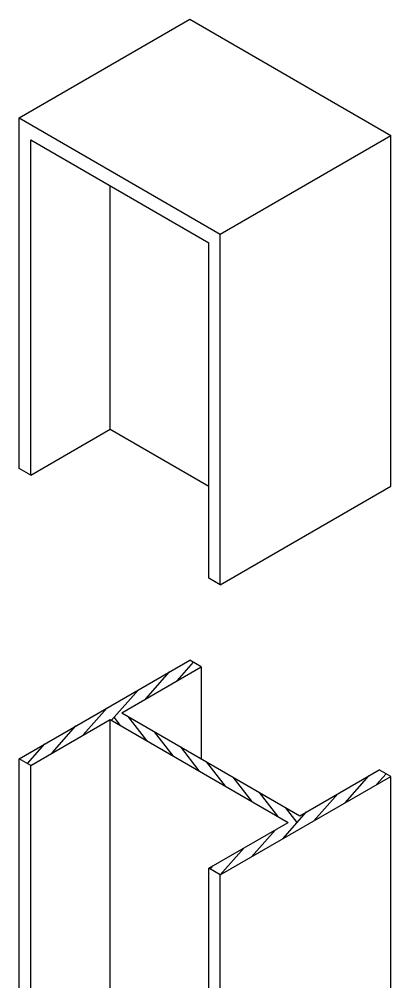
# Model space of a CAD drawing. Header units: millimetres. Extents: x -5321.6 to -5305.5, y -4645.7 to -4625.9.
# Drawn here: x -5318.56 to -5315.26, y -4634.38 to -4625.86 of the extents above; entities that cross this region are included whole.
import ezdxf

# ---------------------------------------------------------------- set-up
doc = ezdxf.new("R2010")
doc.units = ezdxf.units.MM
doc.header["$LTSCALE"] = 10
doc.layers.add('Termotécnica', color=7, linetype='Continuous')

msp = doc.modelspace()

# ---------------------------------------------------------------- linework, layer by layer
at = {"layer": 'Termotécnica', "color": 2}
for p, q in [((-5318.5584, -4626.7309), (-5317.0463, -4625.8579)), ((-5317.0463, -4625.8579), (-5315.2634, -4626.8873)), ((-5318.5584, -4629.8376), (-5318.5584, -4626.7309)), ((-5318.5584, -4626.7309), (-5316.7755, -4627.7603)), ((-5318.4566, -4629.8964), (-5318.4566, -4626.9255)), ((-5318.4566, -4626.9255), (-5316.8773, -4627.8373)), ((-5316.7755, -4627.7603), (-5315.2634, -4626.8873)), ((-5315.2634, -4629.994), (-5315.2634, -4626.8873)), ((-5317.7515, -4629.4893), (-5317.7515, -4627.3326)), ((-5316.7755, -4630.867), (-5316.7755, -4627.7603)), ((-5316.8773, -4630.8082), (-5316.8773, -4627.8373)), ((-5318.4566, -4629.8964), (-5317.7515, -4629.4893)), ((-5317.7515, -4629.4893), (-5316.8773, -4629.994)), ((-5318.4566, -4629.8964), (-5318.5584, -4629.8376)), ((-5316.7755, -4630.867), (-5315.2634, -4629.994)), ((-5316.7755, -4630.867), (-5316.8773, -4630.8082)), ((-5318.5584, -4632.4061), (-5317.0463, -4631.533)), ((-5316.9445, -4631.5918), (-5317.0463, -4631.533)), ((-5316.9445, -4631.5918), (-5317.0463, -4631.533)), ((-5317.6496, -4631.9989), (-5316.9445, -4631.5918)), ((-5316.9445, -4631.5918), (-5316.9445, -4632.4061)), ((-5317.6496, -4631.9989), (-5316.0703, -4632.9108)), ((-5318.4566, -4632.4648), (-5317.7515, -4632.0577)), ((-5317.7515, -4632.0577), (-5316.1722, -4632.9695)), ((-5317.7515, -4636.1935), (-5317.7515, -4632.0577)), ((-5318.5584, -4636.6594), (-5318.5584, -4632.4061)), ((-5318.4566, -4632.4648), (-5318.5584, -4632.4061)), ((-5318.4566, -4636.6006), (-5318.4566, -4632.4648)), ((-5316.7755, -4633.4354), (-5315.2634, -4632.5624)), ((-5316.0703, -4632.9108), (-5315.3652, -4632.5036)), ((-5315.2634, -4632.5624), (-5315.3652, -4632.5036)), ((-5315.2634, -4636.8158), (-5315.2634, -4632.5624)), ((-5316.8773, -4633.3767), (-5316.1722, -4632.9695)), ((-5316.8773, -4637.5125), (-5316.8773, -4633.3767)), ((-5316.7755, -4633.4354), (-5316.8773, -4633.3767)), ((-5316.7755, -4637.6888), (-5316.7755, -4633.4354))]:
    msp.add_line(p, q, dxfattribs=at)
at = {"layer": 'Termotécnica', "color": 1}
for p, q in [((-5317.1591, -4631.7157), (-5317.0142, -4631.5516)), ((-5317.1591, -4631.7157), (-5317.0142, -4631.5516)), ((-5317.4361, -4631.8757), (-5317.2245, -4631.6359)), ((-5317.4361, -4631.8757), (-5317.2245, -4631.6359)), ((-5317.739, -4632.0649), (-5317.5015, -4631.7958)), ((-5317.4361, -4631.8757), (-5317.4251, -4631.8632)), ((-5317.4361, -4631.8757), (-5317.4251, -4631.8632)), ((-5317.9901, -4632.1955), (-5317.7784, -4631.9557)), ((-5317.6592, -4632.111), (-5317.7155, -4632.0382)), ((-5317.4267, -4632.2452), (-5317.5909, -4632.0329)), ((-5318.2671, -4632.3554), (-5318.0554, -4632.1156)), ((-5317.1943, -4632.3794), (-5317.3584, -4632.1671)), ((-5318.485, -4632.4484), (-5318.3324, -4632.2756)), ((-5316.9618, -4632.5136), (-5317.126, -4632.3013)), ((-5316.7294, -4632.6479), (-5316.8935, -4632.4355)), ((-5315.6677, -4632.7959), (-5315.456, -4632.5561)), ((-5315.3907, -4632.6359), (-5315.3047, -4632.5386)), ((-5316.4969, -4632.7821), (-5316.6611, -4632.5697)), ((-5316.2644, -4632.9163), (-5316.4286, -4632.7039)), ((-5315.9447, -4632.9558), (-5315.733, -4632.716)), ((-5316.2217, -4633.1157), (-5316.01, -4632.8759)), ((-5316.0937, -4632.9707), (-5316.1962, -4632.8381)), ((-5316.4986, -4633.2756), (-5316.287, -4633.0358)), ((-5316.7755, -4633.4354), (-5316.564, -4633.1958)), ((-5316.8655, -4633.3835), (-5316.841, -4633.3557))]:
    msp.add_line(p, q, dxfattribs=at)

doc.saveas('drawing.dxf')
